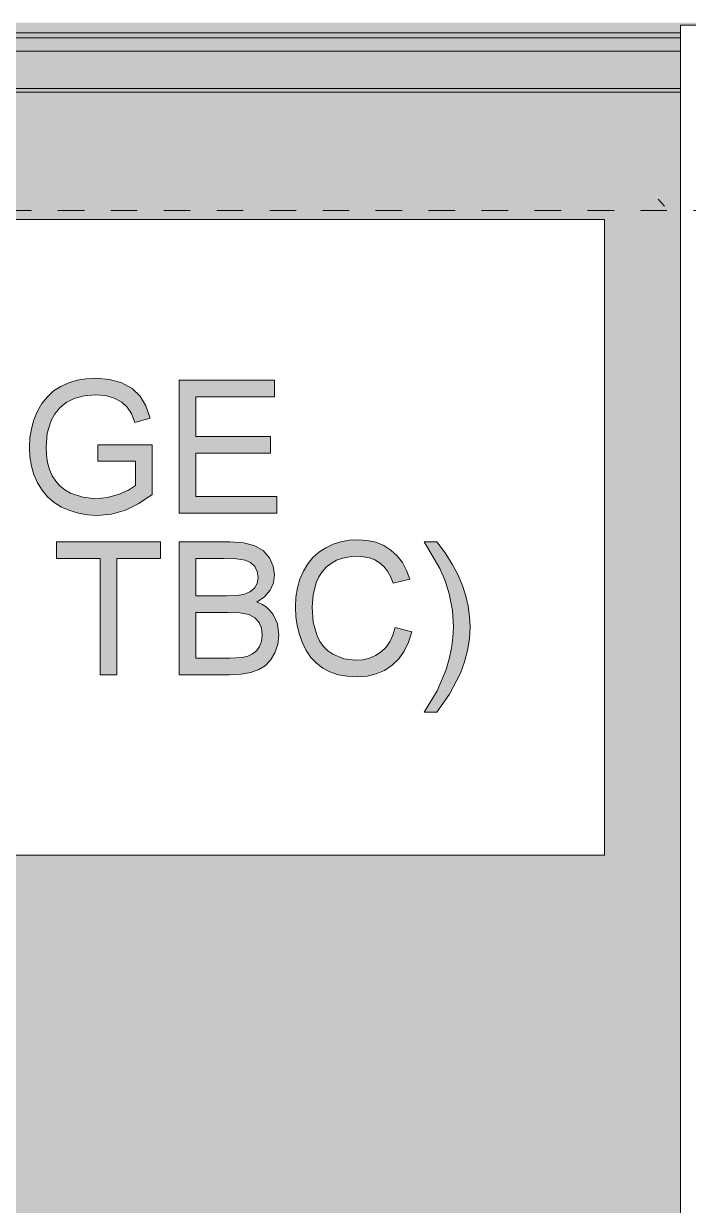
# Model space of a CAD drawing. Header units: metres. Extents: x -2362 to -2010, y -1 to 30.
# Drawn here: x -2107.5 to -2104.99, y 11.483 to 15.946 of the extents above; entities that cross this region are included whole.
import ezdxf

# ---------------------------------------------------------------- set-up
doc = ezdxf.new("R2010")
doc.units = ezdxf.units.M
doc.linetypes.add('AEC_Center', pattern=[0.024, 0.012, -0.004, 0.004, -0.004])
for name, color, linetype, lineweight in [('A-FLOR-LEVL', 51, 'Continuous', 5), ('A-GENM', 13, 'Continuous', 5), ('A-ROOF', 132, 'Continuous', 5), ('A-ROOF-OTLN', 132, 'Continuous', 5), ('A-WALL', 113, 'Continuous', 5), ('A-WALL-PATT', 111, 'Continuous', 5), ('P-SANR-FIXT', 6, 'Continuous', 5)]:
    doc.layers.add(name, color=color, linetype=linetype, lineweight=lineweight)

# ---------------------------------------------------------------- blocks, each defined once
blk = doc.blocks.new('Downpipe - L Spreader - Default-3252556-SOUTH EAST - PART C')
at = {"layer": 'P-SANR-FIXT'}
blk.add_line((-1655.4027, 15.2826), (-1655.3793, 15.2563), dxfattribs=at)
blk = doc.blocks.new('Signage_Tenant Building - Tenant Signage with Back Panel-3230788-SOUTH EAST - PART C')
at = {"layer": 'A-GENM'}
for points in [[(-1657.521, 14.0888), (-1657.4671, 14.0937), (-1657.4135, 14.1091), (-1657.3634, 14.1334), (-1657.3138, 14.1679), (-1657.3138, 14.3556), (-1657.5179, 14.3556), (-1657.5179, 14.2928), (-1657.3766, 14.2928), (-1657.3766, 14.2021), (-1657.4135, 14.1798), (-1657.4402, 14.1677), (-1657.4826, 14.1556), (-1657.5261, 14.1516), (-1657.5753, 14.1569), (-1657.6218, 14.173), (-1657.643, 14.1851), (-1657.6615, 14.2), (-1657.6773, 14.2178), (-1657.6905, 14.2384), (-1657.7008, 14.2618), (-1657.7082, 14.2878), (-1657.7126, 14.3165), (-1657.7141, 14.3479), (-1657.7092, 14.3991), (-1657.6944, 14.4465), (-1657.6772, 14.476), (-1657.6621, 14.4948), (-1657.6381, 14.5147), (-1657.6074, 14.5304), (-1657.5704, 14.5406), (-1657.5271, 14.544), (-1657.49, 14.5408), (-1657.4565, 14.5314), (-1657.4283, 14.5167), (-1657.4076, 14.4979), (-1657.3918, 14.4729), (-1657.3789, 14.4399), (-1657.321, 14.4562), (-1657.337, 14.5026), (-1657.359, 14.5392), (-1657.3887, 14.5676), (-1657.4279, 14.5889), (-1657.4744, 14.6023), (-1657.5261, 14.6067), (-1657.5624, 14.6048), (-1657.5965, 14.5991), (-1657.6285, 14.5894), (-1657.6583, 14.576), (-1657.6853, 14.5585), (-1657.709, 14.537), (-1657.7293, 14.5115), (-1657.7487, 14.476), (-1657.7596, 14.4496), (-1657.7692, 14.416), (-1657.7749, 14.3813), (-1657.7768, 14.3453), (-1657.7749, 14.3093), (-1657.7692, 14.2751), (-1657.7596, 14.2426), (-1657.7461, 14.2118), (-1657.7289, 14.1836), (-1657.708, 14.159), (-1657.6834, 14.1379), (-1657.6551, 14.1203), (-1657.6242, 14.1065), (-1657.5915, 14.0967), (-1657.5571, 14.0907)], [(-1657.2118, 14.0966), (-1656.8429, 14.0966), (-1656.8429, 14.1594), (-1657.149, 14.1594), (-1657.149, 14.3242), (-1656.8665, 14.3242), (-1656.8665, 14.387), (-1657.149, 14.387), (-1657.149, 14.5361), (-1656.8508, 14.5361), (-1656.8508, 14.5989), (-1657.2118, 14.5989)], [(-1657.4472, 13.4867), (-1657.4472, 13.9262), (-1657.2824, 13.9262), (-1657.2824, 13.989), (-1657.6748, 13.989), (-1657.6748, 13.9262), (-1657.51, 13.9262), (-1657.51, 13.4867)], [(-1656.5387, 13.4789), (-1656.5013, 13.4816), (-1656.4669, 13.4898), (-1656.4356, 13.5034), (-1656.4072, 13.5225), (-1656.3824, 13.5467), (-1656.3618, 13.5759), (-1656.3452, 13.6101), (-1656.3328, 13.6491), (-1656.3956, 13.6653), (-1656.4084, 13.6274), (-1656.4159, 13.6115), (-1656.4308, 13.5903), (-1656.4489, 13.5728), (-1656.4696, 13.5592), (-1656.4925, 13.5495), (-1656.5176, 13.5436), (-1656.5449, 13.5417), (-1656.5899, 13.5474), (-1656.6316, 13.5645), (-1656.6503, 13.5774), (-1656.6663, 13.5933), (-1656.6798, 13.612), (-1656.6906, 13.6337), (-1656.7048, 13.6838), (-1656.7095, 13.7418), (-1656.7055, 13.7892), (-1656.6915, 13.8395), (-1656.684, 13.8566), (-1656.6716, 13.8758), (-1656.6563, 13.8927), (-1656.638, 13.9072), (-1656.6171, 13.919), (-1656.5803, 13.93), (-1656.5679, 13.9324), (-1656.5398, 13.9341), (-1656.5153, 13.9326), (-1656.493, 13.928), (-1656.4729, 13.9205), (-1656.4549, 13.9099), (-1656.4391, 13.896), (-1656.4252, 13.8785), (-1656.4133, 13.8574), (-1656.4034, 13.8327), (-1656.3406, 13.8476), (-1656.3526, 13.8811), (-1656.3684, 13.9107), (-1656.388, 13.9362), (-1656.4116, 13.9578), (-1656.4385, 13.9749), (-1656.4685, 13.9871), (-1656.5014, 13.9944), (-1656.5373, 13.9969), (-1656.5803, 13.993), (-1656.6004, 13.9893), (-1656.6299, 13.9799), (-1656.658, 13.9666), (-1656.6838, 13.9498), (-1656.7065, 13.9294), (-1656.7261, 13.9055), (-1656.7425, 13.8782), (-1656.7579, 13.8395), (-1656.7649, 13.8149), (-1656.7704, 13.7796), (-1656.7723, 13.7417), (-1656.7706, 13.7064), (-1656.7657, 13.6722), (-1656.7532, 13.6274), (-1656.746, 13.6074), (-1656.7313, 13.578), (-1656.7137, 13.5523), (-1656.693, 13.5302), (-1656.6693, 13.5119), (-1656.6423, 13.4974), (-1656.6115, 13.4871), (-1656.577, 13.481)], [(-1656.2386, 13.3455), (-1656.1902, 13.4137), (-1656.1496, 13.4928), (-1656.1336, 13.5353), (-1656.1222, 13.5787), (-1656.1151, 13.6274), (-1656.113, 13.6676), (-1656.1147, 13.7071), (-1656.1198, 13.7456), (-1656.1284, 13.7834), (-1656.1403, 13.8203), (-1656.1584, 13.8626), (-1656.1808, 13.9048), (-1656.2075, 13.947), (-1656.2386, 13.989), (-1656.2857, 13.989), (-1656.2266, 13.8886), (-1656.2066, 13.8414), (-1656.1916, 13.7921), (-1656.1798, 13.7299), (-1656.1758, 13.6673), (-1656.1775, 13.627), (-1656.1827, 13.5868), (-1656.1913, 13.5465), (-1656.2033, 13.5063), (-1656.2376, 13.4259), (-1656.2857, 13.3455)]]:
    blk.add_hatch(color=256, dxfattribs=at).paths.add_polyline_path(points)
h = blk.add_hatch(color=256, dxfattribs=at)
h.paths.add_polyline_path([(-1657.0216, 13.4867), (-1656.9776, 13.4889), (-1656.9411, 13.4954), (-1656.911, 13.5061), (-1656.8865, 13.5209), (-1656.8664, 13.5413), (-1656.8498, 13.569), (-1656.8388, 13.6014), (-1656.8351, 13.6365), (-1656.8405, 13.6785), (-1656.8567, 13.7146), (-1656.8687, 13.7299), (-1656.883, 13.7428), (-1656.8996, 13.7533), (-1656.9186, 13.7614), (-1656.8888, 13.781), (-1656.8676, 13.8059), (-1656.8543, 13.8395), (-1656.8508, 13.8646), (-1656.8558, 13.8974), (-1656.8708, 13.9288), (-1656.8947, 13.9555), (-1656.9262, 13.9742), (-1656.9674, 13.9853), (-1657.0201, 13.989), (-1657.2118, 13.989), (-1657.2118, 13.4867)])
h.paths.add_polyline_path([(-1657.149, 13.5495), (-1657.149, 13.7222), (-1656.9817, 13.7201), (-1656.9488, 13.7138), (-1656.9256, 13.7023), (-1656.9099, 13.6847), (-1656.9009, 13.6621), (-1656.8988, 13.6274), (-1656.9004, 13.6133), (-1656.9081, 13.5936), (-1656.9197, 13.5774), (-1656.9342, 13.5657), (-1656.952, 13.5574), (-1656.9736, 13.552), (-1657.0202, 13.5495)])
h.paths.add_polyline_path([(-1657.149, 13.785), (-1657.149, 13.9262), (-1656.9943, 13.9246), (-1656.9624, 13.9197), (-1656.9415, 13.9103), (-1656.9262, 13.8955), (-1656.9167, 13.8764), (-1656.9136, 13.8545), (-1656.9169, 13.832), (-1656.9271, 13.8136), (-1656.9439, 13.7997), (-1656.9674, 13.7904), (-1656.9969, 13.7862), (-1657.0343, 13.785)])
for p, q in [((-1655.6055, 15.2055), (-1664.6055, 15.2055)), ((-1655.6055, 12.8055), (-1655.6055, 15.2055)), ((-1657.5965, 14.5991), (-1657.6285, 14.5894)), ((-1657.5624, 14.6048), (-1657.5965, 14.5991)), ((-1657.5261, 14.6067), (-1657.5624, 14.6048)), ((-1657.4744, 14.6023), (-1657.5261, 14.6067)), ((-1657.4279, 14.5889), (-1657.4744, 14.6023)), ((-1656.8508, 14.5989), (-1657.2118, 14.5989)), ((-1657.2118, 14.5989), (-1657.2118, 14.0966)), ((-1656.8508, 14.5361), (-1656.8508, 14.5989)), ((-1657.6853, 14.5585), (-1657.709, 14.537)), ((-1657.6583, 14.576), (-1657.6853, 14.5585)), ((-1657.6285, 14.5894), (-1657.6583, 14.576)), ((-1657.3887, 14.5676), (-1657.4279, 14.5889)), ((-1657.359, 14.5392), (-1657.3887, 14.5676)), ((-1657.7293, 14.5115), (-1657.7463, 14.4819)), ((-1657.709, 14.537), (-1657.7293, 14.5115)), ((-1657.6621, 14.4948), (-1657.6381, 14.5147)), ((-1657.6381, 14.5147), (-1657.6074, 14.5304)), ((-1657.6074, 14.5304), (-1657.5704, 14.5406)), ((-1657.5704, 14.5406), (-1657.5271, 14.544)), ((-1657.5271, 14.544), (-1657.49, 14.5408)), ((-1657.49, 14.5408), (-1657.4565, 14.5314)), ((-1657.4565, 14.5314), (-1657.4283, 14.5167)), ((-1657.4283, 14.5167), (-1657.4076, 14.4979)), ((-1657.337, 14.5026), (-1657.359, 14.5392)), ((-1657.149, 14.387), (-1657.149, 14.5361)), ((-1657.149, 14.5361), (-1656.8508, 14.5361)), ((-1657.7463, 14.4819), (-1657.7596, 14.4496)), ((-1657.6944, 14.4465), (-1657.6806, 14.4717)), ((-1657.6806, 14.4717), (-1657.6621, 14.4948)), ((-1657.4076, 14.4979), (-1657.3918, 14.4729)), ((-1657.3918, 14.4729), (-1657.3789, 14.4399)), ((-1657.321, 14.4562), (-1657.337, 14.5026)), ((-1657.7692, 14.416), (-1657.7749, 14.3813)), ((-1657.7596, 14.4496), (-1657.7692, 14.416)), ((-1657.7092, 14.3991), (-1657.6944, 14.4465)), ((-1657.3789, 14.4399), (-1657.321, 14.4562)), ((-1657.7749, 14.3813), (-1657.7768, 14.3453)), ((-1657.7141, 14.3479), (-1657.7092, 14.3991)), ((-1656.8665, 14.387), (-1657.149, 14.387)), ((-1656.8665, 14.3242), (-1656.8665, 14.387)), ((-1657.7768, 14.3453), (-1657.7749, 14.3093)), ((-1657.7126, 14.3165), (-1657.7141, 14.3479)), ((-1657.3138, 14.3556), (-1657.5179, 14.3556)), ((-1657.5179, 14.3556), (-1657.5179, 14.2928)), ((-1657.3138, 14.1679), (-1657.3138, 14.3556)), ((-1657.7749, 14.3093), (-1657.7692, 14.2751)), ((-1657.7082, 14.2878), (-1657.7126, 14.3165)), ((-1657.7008, 14.2618), (-1657.7082, 14.2878)), ((-1657.5179, 14.2928), (-1657.3766, 14.2928)), ((-1657.3766, 14.2928), (-1657.3766, 14.2021)), ((-1657.149, 14.1594), (-1657.149, 14.3242)), ((-1657.149, 14.3242), (-1656.8665, 14.3242)), ((-1657.7692, 14.2751), (-1657.7596, 14.2426)), ((-1657.7596, 14.2426), (-1657.7461, 14.2118)), ((-1657.6905, 14.2384), (-1657.7008, 14.2618)), ((-1657.6773, 14.2178), (-1657.6905, 14.2384)), ((-1657.7461, 14.2118), (-1657.7289, 14.1836)), ((-1657.6615, 14.2), (-1657.6773, 14.2178)), ((-1657.643, 14.1851), (-1657.6615, 14.2)), ((-1657.3766, 14.2021), (-1657.4033, 14.1843)), ((-1657.7289, 14.1836), (-1657.708, 14.159)), ((-1657.708, 14.159), (-1657.6834, 14.1379)), ((-1657.6218, 14.173), (-1657.643, 14.1851)), ((-1657.5753, 14.1569), (-1657.6218, 14.173)), ((-1657.5261, 14.1516), (-1657.5753, 14.1569)), ((-1657.4826, 14.1556), (-1657.5261, 14.1516)), ((-1657.4402, 14.1677), (-1657.4826, 14.1556)), ((-1657.4033, 14.1843), (-1657.4402, 14.1677)), ((-1657.3634, 14.1334), (-1657.3138, 14.1679)), ((-1656.8429, 14.1594), (-1657.149, 14.1594)), ((-1656.8429, 14.0966), (-1656.8429, 14.1594)), ((-1657.6834, 14.1379), (-1657.6551, 14.1203)), ((-1657.6551, 14.1203), (-1657.6242, 14.1065)), ((-1657.6242, 14.1065), (-1657.5915, 14.0967)), ((-1657.4671, 14.0937), (-1657.4145, 14.1086)), ((-1657.4145, 14.1086), (-1657.3634, 14.1334)), ((-1657.5915, 14.0967), (-1657.5571, 14.0907)), ((-1657.5571, 14.0907), (-1657.521, 14.0888)), ((-1657.521, 14.0888), (-1657.4671, 14.0937)), ((-1657.2118, 14.0966), (-1656.8429, 14.0966)), ((-1657.2824, 13.989), (-1657.6748, 13.989)), ((-1657.6748, 13.989), (-1657.6748, 13.9262)), ((-1657.2824, 13.9262), (-1657.2824, 13.989)), ((-1657.0201, 13.989), (-1657.2118, 13.989)), ((-1657.2118, 13.989), (-1657.2118, 13.4867)), ((-1656.9674, 13.9853), (-1657.0201, 13.989)), ((-1656.9262, 13.9742), (-1656.9674, 13.9853)), ((-1656.8947, 13.9555), (-1656.9262, 13.9742)), ((-1656.6299, 13.9799), (-1656.658, 13.9666)), ((-1656.6004, 13.9893), (-1656.6299, 13.9799)), ((-1656.5696, 13.995), (-1656.6004, 13.9893)), ((-1656.5373, 13.9969), (-1656.5696, 13.995)), ((-1656.5014, 13.9944), (-1656.5373, 13.9969)), ((-1656.4685, 13.9871), (-1656.5014, 13.9944)), ((-1656.4385, 13.9749), (-1656.4685, 13.9871)), ((-1656.4116, 13.9578), (-1656.4385, 13.9749)), ((-1656.2386, 13.989), (-1656.2857, 13.989)), ((-1656.2857, 13.989), (-1656.2266, 13.8886)), ((-1656.2075, 13.947), (-1656.2386, 13.989)), ((-1657.6748, 13.9262), (-1657.51, 13.9262)), ((-1657.51, 13.9262), (-1657.51, 13.4867)), ((-1657.4472, 13.4867), (-1657.4472, 13.9262)), ((-1657.4472, 13.9262), (-1657.2824, 13.9262)), ((-1657.149, 13.785), (-1657.149, 13.9262)), ((-1657.149, 13.9262), (-1657.043, 13.9262)), ((-1657.043, 13.9262), (-1656.9943, 13.9246)), ((-1656.9943, 13.9246), (-1656.9624, 13.9197)), ((-1656.8708, 13.9288), (-1656.8947, 13.9555)), ((-1656.8558, 13.8974), (-1656.8708, 13.9288)), ((-1656.7065, 13.9294), (-1656.7261, 13.9055)), ((-1656.6838, 13.9498), (-1656.7065, 13.9294)), ((-1656.658, 13.9666), (-1656.6838, 13.9498)), ((-1656.6171, 13.919), (-1656.5937, 13.9274)), ((-1656.5937, 13.9274), (-1656.5679, 13.9324)), ((-1656.5679, 13.9324), (-1656.5398, 13.9341)), ((-1656.5398, 13.9341), (-1656.5153, 13.9326)), ((-1656.5153, 13.9326), (-1656.493, 13.928)), ((-1656.493, 13.928), (-1656.4729, 13.9205)), ((-1656.388, 13.9362), (-1656.4116, 13.9578)), ((-1656.3684, 13.9107), (-1656.388, 13.9362)), ((-1656.1808, 13.9048), (-1656.2075, 13.947)), ((-1656.9624, 13.9197), (-1656.9415, 13.9103)), ((-1656.9415, 13.9103), (-1656.9262, 13.8955)), ((-1656.9262, 13.8955), (-1656.9167, 13.8764)), ((-1656.8508, 13.8646), (-1656.8558, 13.8974)), ((-1656.7261, 13.9055), (-1656.7425, 13.8782)), ((-1656.6716, 13.8758), (-1656.6563, 13.8927)), ((-1656.6563, 13.8927), (-1656.638, 13.9072)), ((-1656.638, 13.9072), (-1656.6171, 13.919)), ((-1656.4729, 13.9205), (-1656.4549, 13.9099)), ((-1656.4549, 13.9099), (-1656.4391, 13.896)), ((-1656.4391, 13.896), (-1656.4252, 13.8785)), ((-1656.3526, 13.8811), (-1656.3684, 13.9107)), ((-1656.3406, 13.8476), (-1656.3526, 13.8811)), ((-1656.2266, 13.8886), (-1656.2066, 13.8414)), ((-1656.1584, 13.8626), (-1656.1808, 13.9048)), ((-1656.9136, 13.8545), (-1656.9169, 13.832)), ((-1656.9167, 13.8764), (-1656.9136, 13.8545)), ((-1656.855, 13.8343), (-1656.8508, 13.8646)), ((-1656.7556, 13.8478), (-1656.7649, 13.8149)), ((-1656.7425, 13.8782), (-1656.7556, 13.8478)), ((-1656.7055, 13.7892), (-1656.6935, 13.8351)), ((-1656.6935, 13.8351), (-1656.684, 13.8566)), ((-1656.684, 13.8566), (-1656.6716, 13.8758)), ((-1656.4252, 13.8785), (-1656.4133, 13.8574)), ((-1656.4133, 13.8574), (-1656.4034, 13.8327)), ((-1656.4034, 13.8327), (-1656.3406, 13.8476)), ((-1656.2066, 13.8414), (-1656.1916, 13.7921)), ((-1656.1403, 13.8203), (-1656.1584, 13.8626)), ((-1656.9674, 13.7904), (-1656.9942, 13.7863)), ((-1656.9439, 13.7997), (-1656.9674, 13.7904)), ((-1656.9271, 13.8136), (-1656.9439, 13.7997)), ((-1656.9169, 13.832), (-1656.9271, 13.8136)), ((-1656.8888, 13.781), (-1656.8676, 13.8059)), ((-1656.8676, 13.8059), (-1656.855, 13.8343)), ((-1656.7649, 13.8149), (-1656.7704, 13.7796)), ((-1656.1916, 13.7921), (-1656.1798, 13.7299)), ((-1656.1284, 13.7834), (-1656.1403, 13.8203)), ((-1657.0343, 13.785), (-1657.149, 13.785)), ((-1656.9942, 13.7863), (-1657.0343, 13.785)), ((-1656.9186, 13.7614), (-1656.8888, 13.781)), ((-1656.8996, 13.7533), (-1656.9186, 13.7614)), ((-1656.883, 13.7428), (-1656.8996, 13.7533)), ((-1656.7704, 13.7796), (-1656.7723, 13.7417)), ((-1656.7095, 13.7418), (-1656.7055, 13.7892)), ((-1656.1198, 13.7456), (-1656.1284, 13.7834)), ((-1657.149, 13.5495), (-1657.149, 13.7222)), ((-1657.149, 13.7222), (-1657.0264, 13.7222)), ((-1657.0264, 13.7222), (-1656.9817, 13.7201)), ((-1656.9817, 13.7201), (-1656.9488, 13.7138)), ((-1656.9488, 13.7138), (-1656.9256, 13.7023)), ((-1656.9256, 13.7023), (-1656.9099, 13.6847)), ((-1656.8687, 13.7299), (-1656.883, 13.7428)), ((-1656.8567, 13.7146), (-1656.8687, 13.7299)), ((-1656.8405, 13.6785), (-1656.8567, 13.7146)), ((-1656.7723, 13.7417), (-1656.7706, 13.7064)), ((-1656.7706, 13.7064), (-1656.7657, 13.6722)), ((-1656.7048, 13.6838), (-1656.7095, 13.7418)), ((-1656.1798, 13.7299), (-1656.1758, 13.6673)), ((-1656.1147, 13.7071), (-1656.1198, 13.7456)), ((-1656.113, 13.6676), (-1656.1147, 13.7071)), ((-1656.9099, 13.6847), (-1656.9009, 13.6621)), ((-1656.9009, 13.6621), (-1656.8979, 13.6359)), ((-1656.8351, 13.6365), (-1656.8405, 13.6785)), ((-1656.7657, 13.6722), (-1656.7575, 13.6393)), ((-1656.6906, 13.6337), (-1656.7048, 13.6838)), ((-1656.3956, 13.6653), (-1656.4041, 13.6365)), ((-1656.3328, 13.6491), (-1656.3956, 13.6653)), ((-1656.1758, 13.6673), (-1656.1775, 13.627)), ((-1656.1153, 13.6228), (-1656.113, 13.6676)), ((-1656.9004, 13.6133), (-1656.9081, 13.5936)), ((-1656.8979, 13.6359), (-1656.9004, 13.6133)), ((-1656.8388, 13.6014), (-1656.8351, 13.6365)), ((-1656.7575, 13.6393), (-1656.746, 13.6074)), ((-1656.6798, 13.612), (-1656.6906, 13.6337)), ((-1656.6663, 13.5933), (-1656.6798, 13.612)), ((-1656.4041, 13.6365), (-1656.4159, 13.6115)), ((-1656.3452, 13.6101), (-1656.3328, 13.6491)), ((-1656.1775, 13.627), (-1656.1827, 13.5868)), ((-1656.1222, 13.5787), (-1656.1153, 13.6228)), ((-1656.9197, 13.5774), (-1656.9342, 13.5657)), ((-1656.9081, 13.5936), (-1656.9197, 13.5774)), ((-1656.8664, 13.5413), (-1656.8498, 13.569)), ((-1656.8498, 13.569), (-1656.8388, 13.6014)), ((-1656.746, 13.6074), (-1656.7313, 13.578)), ((-1656.7313, 13.578), (-1656.7137, 13.5523)), ((-1656.6503, 13.5774), (-1656.6663, 13.5933)), ((-1656.6316, 13.5645), (-1656.6503, 13.5774)), ((-1656.4489, 13.5728), (-1656.4696, 13.5592)), ((-1656.4308, 13.5903), (-1656.4489, 13.5728)), ((-1656.4159, 13.6115), (-1656.4308, 13.5903)), ((-1656.3824, 13.5467), (-1656.3618, 13.5759)), ((-1656.3618, 13.5759), (-1656.3452, 13.6101)), ((-1656.1827, 13.5868), (-1656.1913, 13.5465)), ((-1656.1336, 13.5353), (-1656.1222, 13.5787)), ((-1657.0202, 13.5495), (-1657.149, 13.5495)), ((-1656.9736, 13.552), (-1657.0202, 13.5495)), ((-1656.952, 13.5574), (-1656.9736, 13.552)), ((-1656.9342, 13.5657), (-1656.952, 13.5574)), ((-1656.8865, 13.5209), (-1656.8664, 13.5413)), ((-1656.7137, 13.5523), (-1656.693, 13.5302)), ((-1656.693, 13.5302), (-1656.6693, 13.5119)), ((-1656.5899, 13.5474), (-1656.6316, 13.5645)), ((-1656.5449, 13.5417), (-1656.5899, 13.5474)), ((-1656.5176, 13.5436), (-1656.5449, 13.5417)), ((-1656.4925, 13.5495), (-1656.5176, 13.5436)), ((-1656.4696, 13.5592), (-1656.4925, 13.5495)), ((-1656.4072, 13.5225), (-1656.3824, 13.5467)), ((-1656.1913, 13.5465), (-1656.2033, 13.5063)), ((-1656.1496, 13.4928), (-1656.1336, 13.5353)), ((-1657.51, 13.4867), (-1657.4472, 13.4867)), ((-1657.2118, 13.4867), (-1657.0216, 13.4867)), ((-1657.0216, 13.4867), (-1656.9776, 13.4889)), ((-1656.9776, 13.4889), (-1656.9411, 13.4954)), ((-1656.9411, 13.4954), (-1656.911, 13.5061)), ((-1656.911, 13.5061), (-1656.8865, 13.5209)), ((-1656.6693, 13.5119), (-1656.6423, 13.4974)), ((-1656.6423, 13.4974), (-1656.6115, 13.4871)), ((-1656.6115, 13.4871), (-1656.577, 13.481)), ((-1656.577, 13.481), (-1656.5387, 13.4789)), ((-1656.5387, 13.4789), (-1656.5013, 13.4816)), ((-1656.5013, 13.4816), (-1656.4669, 13.4898)), ((-1656.4669, 13.4898), (-1656.4356, 13.5034)), ((-1656.4356, 13.5034), (-1656.4072, 13.5225)), ((-1656.2033, 13.5063), (-1656.2376, 13.4259)), ((-1656.1902, 13.4137), (-1656.1496, 13.4928)), ((-1656.2376, 13.4259), (-1656.2857, 13.3455)), ((-1656.2386, 13.3455), (-1656.1902, 13.4137)), ((-1656.2857, 13.3455), (-1656.2386, 13.3455)), ((-1664.6055, 12.8055), (-1655.6055, 12.8055))]:
    blk.add_line(p, q, dxfattribs=at)

msp = doc.modelspace()

# ---------------------------------------------------------------- hatches: boundary and pattern name
at = {"layer": 'A-ROOF'}
for points in [[(-2115.2044, 15.9114), (-2105.0197, 15.9114), (-2105.0197, 15.94), (-2023.9509, 15.94), (-2023.9509, 15.9516), (-2115.2044, 15.9498)], [(-2105.0197, 15.8924), (-2105.0197, 15.9114), (-2115.2044, 15.9114), (-2115.2044, 15.8924), (-2105.0321, 15.8924)]]:
    msp.add_hatch(color=256, dxfattribs=at).paths.add_polyline_path(points)
at = {"layer": 'A-ROOF-OTLN'}
for points in [[(-2115.2044, 15.8424), (-2105.0197, 15.8424), (-2105.0197, 15.8924), (-2115.2044, 15.8924)], [(-2115.2044, 15.687), (-2105.0197, 15.687), (-2105.0197, 15.7014), (-2115.2044, 15.7014)]]:
    msp.add_hatch(color=256, dxfattribs=at).paths.add_polyline_path(points)
h = msp.add_hatch(color=256, dxfattribs=at)
h.paths.add_polyline_path([(-2114.6137, 15.7014), (-2105.0197, 15.7014), (-2105.0197, 15.8424), (-2115.2044, 15.8424), (-2115.2044, 15.7014), (-2115.0303, 15.7014)])
h.paths.add_polyline_path([(-2115.2212, 15.7014), (-2115.2204, 15.7014), (-2115.2212, 15.749)])
at = {"layer": 'A-WALL'}
h = msp.add_hatch(color=256, dxfattribs=at)
h.paths.add_polyline_path([(-2115.2699, 5.24), (-2111.1079, 5.24), (-2111.1079, 10.8492), (-2110.9399, 10.8492), (-2110.9399, 7.64), (-2110.9599, 7.64), (-2110.9599, 5.24), (-2104.965, 5.24), (-2104.965, 7.64), (-2105.0197, 7.64), (-2105.0197, 10.8069), (-2110.7607, 10.8592), (-2110.7607, 10.8692), (-2115.2699, 10.9102), (-2115.2699, 6.4139)])
h.paths.add_polyline_path([(-2104.8238, 5.24), (-2104.7699, 5.24), (-2104.7699, 7.64), (-2104.865, 7.64), (-2104.865, 5.24)])
h.paths.add_polyline_path([(-2105.0197, 11.3232), (-2105.0197, 15.687), (-2115.2044, 15.687), (-2115.2044, 11.5444), (-2115.214, 11.5444), (-2115.216, 11.5366), (-2115.2233, 11.5366), (-2115.2249, 11.5311), (-2115.2699, 11.5311), (-2115.2699, 11.4347), (-2105.4055, 11.3449), (-2105.3957, 11.348), (-2105.092, 11.345), (-2105.0321, 11.327)])
h.paths.add_polyline_path([(-2114.3071, 12.8055), (-2114.3071, 15.2055), (-2105.3071, 15.2055), (-2105.3071, 12.8055), (-2107.9483, 12.8055)])
at = {"layer": 'A-WALL-PATT'}
h = msp.add_hatch(dxfattribs=at)
h.set_pattern_fill('FP_219', color=256, style=0, pattern_type=2)
h.set_pattern_definition([(90, (-2105.01961, 5.24), (-0.175, 1e-17), [])])
h.paths.add_polyline_path([(-2104.9254, 8.1182), (-2104.9252, 8.1182), (-2104.9252, 8.1432)])
h.paths.add_polyline_path([(-2105.0197, 8.1182), (-2104.9292, 8.1182), (-2104.9282, 8.2528), (-2104.6156, 8.2536), (-2104.0197, 8.2536), (-2104.0197, 15.94), (-2105.0197, 15.94), (-2105.0197, 11.3232), (-2104.7028, 11.2276), (-2104.6993, 10.7709), (-2104.8039, 10.7711), (-2104.9196, 10.806), (-2105.0197, 10.8069), (-2105.0197, 8.1424)])

# ---------------------------------------------------------------- linework, layer by layer
at = {"layer": 'A-FLOR-LEVL', "linetype": 'AEC_Center'}
msp.add_line((-2126.971, 15.24), (-2009.5167, 15.24), dxfattribs=at)
at = {"layer": 'A-ROOF'}
msp.add_line((-2115.2044, 15.9114), (-2105.0197, 15.9114), dxfattribs=at)
at = {"layer": 'A-ROOF-OTLN'}
for p, q in [((-2105.0197, 15.8924), (-2115.2044, 15.8924)), ((-2105.0197, 15.8424), (-2115.2044, 15.8424)), ((-2115.2044, 15.7014), (-2105.0197, 15.7014)), ((-2105.0197, 15.687), (-2115.2044, 15.687))]:
    msp.add_line(p, q, dxfattribs=at)
at = {"layer": 'A-WALL'}
for p, q in [((-2100.0197, 15.94), (-2105.0197, 15.94)), ((-2105.0197, 15.94), (-2105.0197, 11.3232))]:
    msp.add_line(p, q, dxfattribs=at)

# ---------------------------------------------------------------- block references
at = {"layer": 'A-GENM'}
msp.add_blockref('Signage_Tenant Building - Tenant Signage with Back Panel-3230788-SOUTH EAST - PART C', (-449.7016, 0), dxfattribs=at)
at = {"layer": 'P-SANR-FIXT'}
msp.add_blockref('Downpipe - L Spreader - Default-3252556-SOUTH EAST - PART C', (-449.7016, 0), dxfattribs=at)

doc.saveas('drawing.dxf')
